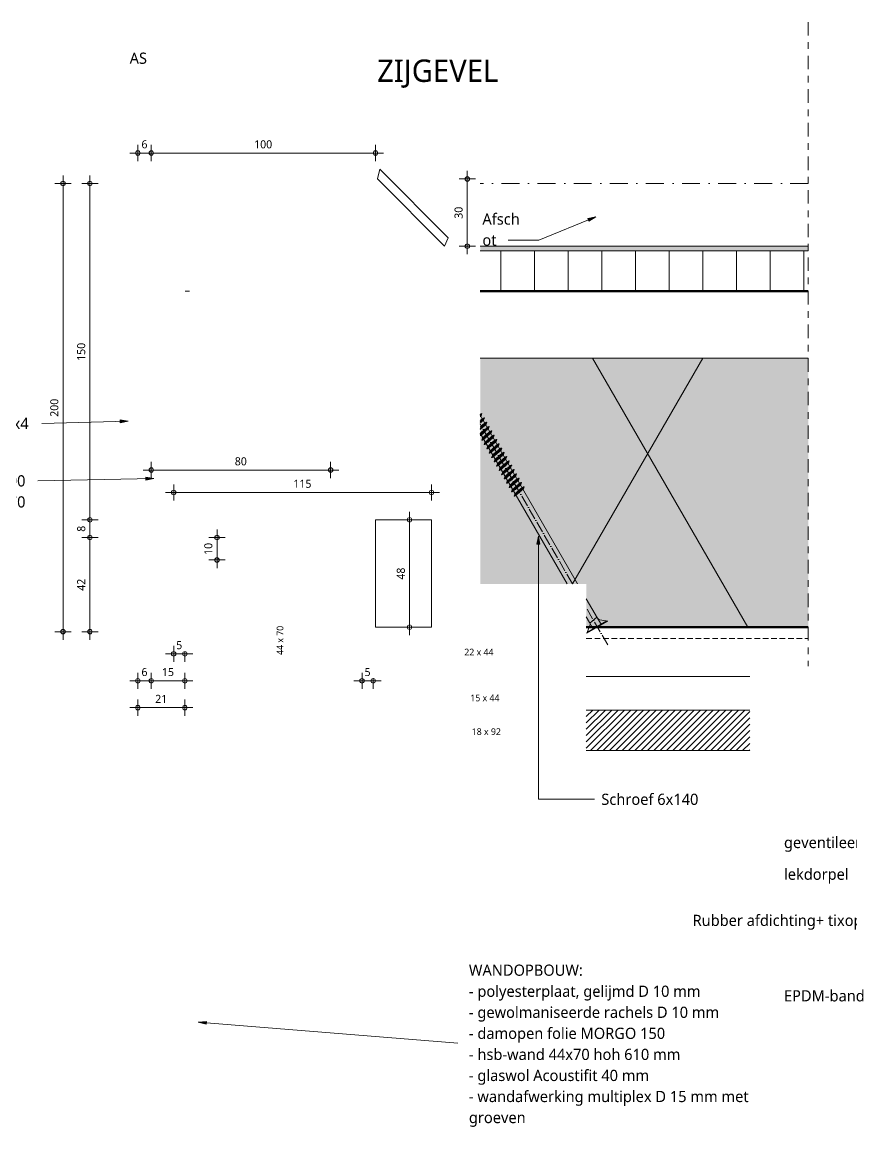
# Model space of a CAD drawing. Header units: millimetres. Extents: x 2457 to 4349, y 3067 to 7524.
# Drawn here: x 3671.5 to 4041.1, y 7012.5 to 7505.4 of the extents above; entities that cross this region are included whole.
import ezdxf

# ---------------------------------------------------------------- set-up
doc = ezdxf.new("R2010")
doc.units = ezdxf.units.MM
for name, pattern in [('MV_center', [15, 6, -3, 3, -3]), ('MV_hartlijn_staal', [6.6, 5, -0.8, 0, -0.8]), ('MV_hidden', [3.75, 2.5, -1.25]), ('MV_stramien', [16, 8, -4, 0, -4])]:
    doc.linetypes.add(name, pattern=pattern)
for name, color, linetype, lineweight in [('A-ANNO-DIMS', 211, 'Continuous', 13), ('A-ANNO-DIMS-2', 211, 'Continuous', 13), ('A-ANNO-NOTE', 131, 'Continuous', 18), ('A-DETL', 90, 'Continuous', 13), ('A-DETL-GENF', 92, 'Continuous', 18), ('A-DETL-MEDM', 33, 'Continuous', 25), ('G-ANNO-TEXT', 231, 'Continuous', 13)]:
    doc.layers.add(name, color=color, linetype=linetype, lineweight=lineweight)
doc.styles.add('Segoe UI', font='segoeui.ttf', dxfattribs={"height": 3})
doc.styles.add('Segoe UI_1', font='segoeui.ttf', dxfattribs={"height": 3.6})
doc.styles.add('Segoe UI_3', font='segoeui.ttf', dxfattribs={"height": 5})
doc.styles.add('Segoe UI_4', font='segoeui.ttf', dxfattribs={"height": 10})
doc.styles.add('Segoe UI_B', font='segoeui.ttf', dxfattribs={"height": 5})
doc.dimstyles.new('1_8_mm', dxfattribs={"dimscale": 304.8, "dimtxt": 3.77051, "dimasz": 0.006562, "dimexe": 0.011811, "dimexo": 0.0625, "dimgap": 0.003281, "dimtad": 1, "dimdec": 0, "dimzin": 0, "dimdsep": 46, "dimtxsty": 'Segoe UI_1', "dimblk1": 'DOTBLANK', "dimblk2": 'DOTBLANK', "dimsah": 1, "dimcen": 0.09, "dimdle": 0.011811, "dimazin": 0, "dimtfac": 1, "dimtdec": 4, "dimtix": 1, "dimtmove": 0, "dimatfit": 3, "dimfxl": 0.011811, "dimfxlon": 1, "dimtvp": 1, "dimtfill": 1, "dimtolj": 1, "dimtzin": 0, "dimarcsym": 2})

# ---------------------------------------------------------------- blocks, each defined once
blk = doc.blocks.new('42 isolatie - Type 1-3779372-Details Strandbaak Strandhuis 2_0')
at = {"layer": 'A-DETL-GENF'}
blk.add_hatch(color=256, dxfattribs=at).paths.add_polyline_path([(94.28, 0.8), (193.28, 0.8), (193.28, 120.8), (46.97, 120.8), (46.97, 20.11), (94.28, 20.11)])
at = {"layer": 'A-DETL-GENF', "lineweight": 13}
h = blk.add_hatch(dxfattribs=at)
h.set_pattern_fill('FP_25', color=256, style=0, pattern_type=2)
h.set_pattern_definition([(60, (12.83, 244.8), (-107.387, 62), []), (120, (12.83, 244.8), (-107.387, -62), [])])
h.paths.add_polyline_path([(94.28, 0.8), (193.28, 0.8), (193.28, 120.8), (46.97, 120.8), (46.97, 20.11), (94.28, 20.11)])
at = {"layer": 'A-DETL-GENF'}
for p, q in [((193.28, 120.8), (46.97, 120.8)), ((193.28, 120.8), (46.97, 120.8)), ((94.28, 0.8), (193.28, 0.8)), ((94.28, 0.8), (193.28, 0.8))]:
    blk.add_line(p, q, dxfattribs=at)
blk = doc.blocks.new('00 plaatmateriaal1 - d_18 mm-V16-Details Strandbaak Strandhuis 2_0')
at = {"layer": 'A-DETL-GENF', "lineweight": 13}
h = blk.add_hatch(dxfattribs=at)
h.set_pattern_fill('FP_1', color=256, style=0, pattern_type=2)
h.set_pattern_definition([(270, (0, 0), (-15, -9e-16), [])])
h.paths.add_polyline_path([(7.18, 18), (7.18, 0), (153.48, 0), (153.48, 18)])
at = {"layer": 'A-DETL-MEDM', "lineweight": 18}
blk.add_line((153.48, 18), (7.18, 18), dxfattribs=at)
blk = doc.blocks.new('28 schroeven 2D - Verzonken schroef 6_0x140mm-3218139-Details Strandbaak Strandhuis 2_0')
at = {"layer": 'A-DETL-GENF', "linetype": 'MV_hartlijn_staal', "lineweight": 13}
for p, q in [((0, 9.1), (0, -10)), ((0, -22.3), (0, -104.62))]:
    blk.add_line(p, q, dxfattribs=at)
at = {"layer": 'A-DETL-GENF', "lineweight": 5}
for p, q in [((-5.4, 0), (5.4, 0)), ((-2.54, -2.4), (-5.4, 0)), ((5.4, 0), (2.54, -2.4)), ((-5.04, -0.3), (5.04, -0.3)), ((-2, -4), (2.03, -3.26)), ((-2, -3.55), (-2, -13.46)), ((2, -6.54), (2, -3.55)), ((-2, -21.14), (-2, -108.08)), ((2, -101.15), (2, -23.45)), ((3, -69.24), (-3, -70.64)), ((-3, -70.64), (-2.25, -70)), ((3, -71.46), (-3, -72.86)), ((-3, -72.86), (-2.25, -72.22)), ((3, -73.67), (-3, -75.07)), ((2.25, -69.88), (3, -69.24)), ((2.25, -72.1), (3, -71.46)), ((2.25, -74.31), (3, -73.67)), ((-3, -75.07), (-2.25, -74.43)), ((3, -75.89), (-3, -77.29)), ((-3, -77.29), (-2.25, -76.65)), ((3, -78.11), (-3, -79.5)), ((-3, -79.5), (-2.25, -78.86)), ((2.25, -76.53), (3, -75.89)), ((2.25, -78.75), (3, -78.11)), ((3, -80.32), (-3, -81.72)), ((-3, -81.72), (-2.25, -81.08)), ((3, -82.54), (-3, -83.93)), ((-3, -83.93), (-2.25, -83.29)), ((2.25, -80.96), (3, -80.32)), ((2.25, -83.18), (3, -82.54)), ((3, -84.75), (-3, -86.15)), ((-3, -86.15), (-2.25, -85.51)), ((3, -86.97), (-3, -88.37)), ((-3, -88.37), (-2.25, -87.73)), ((2.25, -85.39), (3, -84.75)), ((2.25, -87.61), (3, -86.97)), ((3, -89.18), (-3, -90.58)), ((-3, -90.58), (-2.25, -89.94)), ((3, -91.4), (-3, -92.8)), ((-3, -92.8), (-2.25, -92.16)), ((3, -93.62), (-3, -95.01)), ((2.25, -89.82), (3, -89.18)), ((2.25, -92.04), (3, -91.4)), ((2.25, -94.26), (3, -93.62)), ((-3, -95.01), (-2.25, -94.37)), ((3, -95.83), (-3, -97.23)), ((-3, -97.23), (-2.25, -96.59)), ((3, -98.05), (-3, -99.44)), ((2.25, -96.47), (3, -95.83)), ((2.25, -98.69), (3, -98.05)), ((-3, -99.44), (-2.25, -98.8)), ((2.44, -100.39), (-3, -101.66)), ((-3, -101.66), (-2.25, -101.02)), ((0.96, -102.95), (-3, -103.87)), ((-3, -103.87), (-2.25, -103.23)), ((-3, -106.09), (-2.25, -105.45)), ((-0.52, -105.51), (-3, -106.09)), ((-3, -108.31), (-2.25, -107.67)), ((-2, -108.07), (-3, -108.31))]:
    blk.add_line(p, q, dxfattribs=at)
at = {"layer": 'A-DETL-GENF'}
for p, q in [((-2, -3.55), (-2, 0)), ((2, -3.55), (2, 0))]:
    blk.add_line(p, q, dxfattribs=at)
at = {"layer": 'A-DETL-GENF', "lineweight": 5}
for centre, start, end in [((-3.5, -3.55), 360, 50), ((3.5, -3.55), 130, 180)]:
    blk.add_arc(centre, 1.5, start, end, dxfattribs=at)
for points in [[(-3, -70.64), (-2.17, -70.99), (2.25, -69.88)], [(-3, -72.86), (-2.17, -73.2), (2.25, -72.1)], [(-2.25, -70), (2.66, -68.91), (3, -69.24)], [(-2.25, -72.22), (2.66, -71.12), (3, -71.46)], [(-2.25, -74.43), (2.66, -73.34), (3, -73.67)], [(-3, -75.07), (-2.17, -75.42), (2.25, -74.31)], [(-3, -77.29), (-2.17, -77.63), (2.25, -76.53)], [(-3, -79.5), (-2.17, -79.85), (2.25, -78.75)], [(-2.25, -76.65), (2.66, -75.55), (3, -75.89)], [(-2.25, -78.86), (2.66, -77.77), (3, -78.11)], [(-3, -81.72), (-2.17, -82.07), (2.25, -80.96)], [(-3, -83.93), (-2.17, -84.28), (2.25, -83.18)], [(-2.25, -81.08), (2.66, -79.98), (3, -80.32)], [(-2.25, -83.29), (2.66, -82.2), (3, -82.54)], [(-3, -86.15), (-2.17, -86.5), (2.25, -85.39)], [(-3, -88.37), (-2.17, -88.71), (2.25, -87.61)], [(-2.25, -85.51), (2.66, -84.42), (3, -84.75)], [(-2.25, -87.73), (2.66, -86.63), (3, -86.97)], [(-3, -90.58), (-2.17, -90.93), (2.25, -89.82)], [(-3, -92.8), (-2.17, -93.14), (2.25, -92.04)], [(-2.25, -89.94), (2.66, -88.85), (3, -89.18)], [(-2.25, -92.16), (2.66, -91.06), (3, -91.4)], [(-2.25, -94.37), (2.66, -93.28), (3, -93.62)], [(-3, -95.01), (-2.17, -95.36), (2.25, -94.26)], [(-3, -97.23), (-2.17, -97.57), (2.25, -96.47)], [(-2.25, -96.59), (2.66, -95.49), (3, -95.83)], [(-2.25, -98.8), (2.66, -97.71), (3, -98.05)], [(-3, -99.44), (-2.17, -99.79), (2.25, -98.69)], [(-3, -101.66), (-2.18, -102), (2.11, -100.94)], [(-3, -103.87), (-2.34, -104.15), (0.56, -103.52)], [(-2.25, -101.02), (1.43, -100.2), (2.54, -100.18)], [(-2.25, -103.23), (-0.05, -102.74), (1.24, -102.54)], [(-3, -106.09), (-2.52, -106.29), (-0.87, -106.01)], [(-3, -108.31), (-2.76, -108.41), (-2.21, -108.38)], [(-2.25, -105.45), (-1.11, -105.2), (-0.22, -105.02)], [(-2.25, -107.67), (-1.94, -107.6), (-1.64, -107.53)]]:
    blk.add_open_spline(points, degree=2, dxfattribs=at)
blk = doc.blocks.new('NLRS_00_DI_maskeer - Type 1-4234799-Details Strandbaak Strandhuis 2_0')
at = {"layer": 'A-DETL-GENF', "linetype": 'MV_center'}
blk.add_line((325, 0), (37.64, 0), dxfattribs=at)
blk = doc.blocks.new('DIMBLOCK91-Details Strandbaak Strandhuis 2_0')
at = {"layer": 'A-ANNO-DIMS-2'}
for p, q in [((3870, 7439.03), (3870, 7401.83)), ((3870, 7435.43), (3866.4, 7435.43)), ((3870, 7435.43), (3873.6, 7435.43)), ((3870, 7405.43), (3866.4, 7405.43)), ((3870, 7405.43), (3873.6, 7405.43))]:
    blk.add_line(p, q, dxfattribs=at)
for centre in [(3870, 7435.43), (3870, 7405.43)]:
    blk.add_circle(centre, 1, dxfattribs=at)
at = {"layer": 'A-ANNO-DIMS-2', "color": 0, "insert": (3864.3, 7417.69), "char_height": 3.6, "width": 6.5813, "attachment_point": 1, "rotation": 90, "line_spacing_factor": 1.142579, "style": 'Segoe UI_1', "bg_fill": 3, "box_fill_scale": 1.25, "bg_fill_color": 9, "bg_fill_true_color": 13158600, "bg_fill_transparency": 0}
blk.add_mtext('30', dxfattribs=at)
blk = doc.blocks.new('_DotBlank')
at = {"color": 0, "linetype": 'ByBlock', "lineweight": -2}
blk.add_line((-0.5, 0), (-1, 0), dxfattribs=at)
blk.add_circle((0, 0), 0.5, dxfattribs=at)
blk = doc.blocks.new('DIMBLOCK117-Details Strandbaak Strandhuis 2_0')
at = {"layer": 'A-ANNO-DIMS-2'}
for p, q in [((3844.25, 7231.83), (3844.25, 7286.96)), ((3844.25, 7283.36), (3840.65, 7283.36)), ((3844.25, 7283.36), (3847.85, 7283.36)), ((3844.25, 7235.43), (3840.65, 7235.43)), ((3844.25, 7235.43), (3847.85, 7235.43))]:
    blk.add_line(p, q, dxfattribs=at)
for centre in [(3844.25, 7283.36), (3844.25, 7235.43)]:
    blk.add_circle(centre, 1, dxfattribs=at)
at = {"layer": 'A-ANNO-DIMS-2', "color": 0, "insert": (3838.55, 7256.65), "char_height": 3.6, "width": 6.5813, "attachment_point": 1, "rotation": 90, "line_spacing_factor": 1.142579, "style": 'Segoe UI_1', "bg_fill": 3, "box_fill_scale": 1.25, "bg_fill_color": 9, "bg_fill_true_color": 13158600, "bg_fill_transparency": 0}
blk.add_mtext('48', dxfattribs=at)
blk = doc.blocks.new('DIMBLOCK118-Details Strandbaak Strandhuis 2_0')
at = {"layer": 'A-ANNO-DIMS-2'}
for p, q in [((3739.05, 7295.55), (3739.05, 7299.15)), ((3854.05, 7295.55), (3854.05, 7299.15)), ((3735.45, 7295.55), (3857.65, 7295.55)), ((3739.05, 7295.55), (3739.05, 7291.95)), ((3854.05, 7295.55), (3854.05, 7291.95))]:
    blk.add_line(p, q, dxfattribs=at)
for centre in [(3739.05, 7295.55), (3854.05, 7295.55)]:
    blk.add_circle(centre, 1, dxfattribs=at)
at = {"layer": 'A-ANNO-DIMS-2', "color": 0, "insert": (3792.44, 7301.25), "char_height": 3.6, "width": 9.8719, "attachment_point": 1, "line_spacing_factor": 1.142579, "style": 'Segoe UI_1', "bg_fill": 3, "box_fill_scale": 1.25, "bg_fill_color": 9, "bg_fill_true_color": 13158600, "bg_fill_transparency": 0}
blk.add_mtext('115', dxfattribs=at)
blk = doc.blocks.new('DIMBLOCK119-Details Strandbaak Strandhuis 2_0')
at = {"layer": 'A-ANNO-DIMS-2'}
for p, q in [((3723.05, 7199.53), (3723.05, 7203.13)), ((3744.05, 7199.53), (3744.05, 7203.13)), ((3719.45, 7199.53), (3747.65, 7199.53)), ((3723.05, 7199.53), (3723.05, 7195.93)), ((3744.05, 7199.53), (3744.05, 7195.93))]:
    blk.add_line(p, q, dxfattribs=at)
for centre in [(3723.05, 7199.53), (3744.05, 7199.53)]:
    blk.add_circle(centre, 1, dxfattribs=at)
at = {"layer": 'A-ANNO-DIMS-2', "color": 0, "insert": (3730.81, 7205.23), "char_height": 3.6, "width": 6.5813, "attachment_point": 1, "line_spacing_factor": 1.142579, "style": 'Segoe UI_1', "bg_fill": 3, "box_fill_scale": 1.25, "bg_fill_color": 9, "bg_fill_true_color": 13158600, "bg_fill_transparency": 0}
blk.add_mtext('21', dxfattribs=at)
blk = doc.blocks.new('DIMBLOCK134-Details Strandbaak Strandhuis 2_0')
at = {"layer": 'A-ANNO-DIMS-2'}
for p, q in [((3723.05, 7447), (3723.05, 7450.6)), ((3729.05, 7447), (3729.05, 7450.6)), ((3719.45, 7447), (3729.05, 7447)), ((3723.05, 7447), (3723.05, 7443.4)), ((3729.05, 7447), (3729.05, 7443.4))]:
    blk.add_line(p, q, dxfattribs=at)
for centre in [(3723.05, 7447), (3729.05, 7447)]:
    blk.add_circle(centre, 1, dxfattribs=at)
at = {"layer": 'A-ANNO-DIMS-2', "color": 0, "insert": (3724.68, 7452.7), "char_height": 3.6, "width": 3.2906, "attachment_point": 1, "line_spacing_factor": 1.142579, "style": 'Segoe UI_1', "bg_fill": 3, "box_fill_scale": 1.25, "bg_fill_color": 9, "bg_fill_true_color": 13158600, "bg_fill_transparency": 0}
blk.add_mtext('6', dxfattribs=at)
blk = doc.blocks.new('DIMBLOCK135-Details Strandbaak Strandhuis 2_0')
at = {"layer": 'A-ANNO-DIMS-2'}
for p, q in [((3729.05, 7447), (3729.05, 7450.6)), ((3829.05, 7447), (3829.05, 7450.6)), ((3729.05, 7447), (3832.65, 7447)), ((3729.05, 7447), (3729.05, 7443.4)), ((3829.05, 7447), (3829.05, 7443.4))]:
    blk.add_line(p, q, dxfattribs=at)
for centre in [(3729.05, 7447), (3829.05, 7447)]:
    blk.add_circle(centre, 1, dxfattribs=at)
at = {"layer": 'A-ANNO-DIMS-2', "color": 0, "insert": (3774.94, 7452.7), "char_height": 3.6, "width": 9.8719, "attachment_point": 1, "line_spacing_factor": 1.142579, "style": 'Segoe UI_1', "bg_fill": 3, "box_fill_scale": 1.25, "bg_fill_color": 9, "bg_fill_true_color": 13158600, "bg_fill_transparency": 0}
blk.add_mtext('100', dxfattribs=at)
blk = doc.blocks.new('DIMBLOCK136-Details Strandbaak Strandhuis 2_0')
at = {"layer": 'A-ANNO-DIMS-2'}
for p, q in [((3701.7, 7437.03), (3701.7, 7283.36)), ((3701.7, 7433.43), (3698.1, 7433.43)), ((3701.7, 7433.43), (3705.3, 7433.43)), ((3701.7, 7283.36), (3698.1, 7283.36)), ((3701.7, 7283.36), (3705.3, 7283.36))]:
    blk.add_line(p, q, dxfattribs=at)
for centre in [(3701.7, 7433.43), (3701.7, 7283.36)]:
    blk.add_circle(centre, 1, dxfattribs=at)
at = {"layer": 'A-ANNO-DIMS-2', "color": 0, "insert": (3696, 7354.28), "char_height": 3.6, "width": 9.8719, "attachment_point": 1, "rotation": 90, "line_spacing_factor": 1.142579, "style": 'Segoe UI_1', "bg_fill": 3, "box_fill_scale": 1.25, "bg_fill_color": 9, "bg_fill_true_color": 13158600, "bg_fill_transparency": 0}
blk.add_mtext('150', dxfattribs=at)
blk = doc.blocks.new('DIMBLOCK137-Details Strandbaak Strandhuis 2_0')
at = {"layer": 'A-ANNO-DIMS-2'}
for p, q in [((3701.7, 7283.36), (3698.1, 7283.36)), ((3701.7, 7283.36), (3701.7, 7275.43)), ((3701.7, 7283.36), (3705.3, 7283.36)), ((3701.7, 7275.43), (3698.1, 7275.43)), ((3701.7, 7275.43), (3705.3, 7275.43))]:
    blk.add_line(p, q, dxfattribs=at)
for centre in [(3701.7, 7283.36), (3701.7, 7275.43)]:
    blk.add_circle(centre, 1, dxfattribs=at)
at = {"layer": 'A-ANNO-DIMS-2', "color": 0, "insert": (3696, 7278.02), "char_height": 3.6, "width": 3.2906, "attachment_point": 1, "rotation": 90, "line_spacing_factor": 1.142579, "style": 'Segoe UI_1', "bg_fill": 3, "box_fill_scale": 1.25, "bg_fill_color": 9, "bg_fill_true_color": 13158600, "bg_fill_transparency": 0}
blk.add_mtext('8', dxfattribs=at)
blk = doc.blocks.new('DIMBLOCK138-Details Strandbaak Strandhuis 2_0')
at = {"layer": 'A-ANNO-DIMS-2'}
for p, q in [((3701.7, 7275.43), (3698.1, 7275.43)), ((3701.7, 7275.43), (3701.7, 7229.83)), ((3701.7, 7275.43), (3705.3, 7275.43)), ((3701.7, 7233.43), (3698.1, 7233.43)), ((3701.7, 7233.43), (3705.3, 7233.43))]:
    blk.add_line(p, q, dxfattribs=at)
for centre in [(3701.7, 7275.43), (3701.7, 7233.43)]:
    blk.add_circle(centre, 1, dxfattribs=at)
at = {"layer": 'A-ANNO-DIMS-2', "color": 0, "insert": (3696, 7251.69), "char_height": 3.6, "width": 6.5813, "attachment_point": 1, "rotation": 90, "line_spacing_factor": 1.142579, "style": 'Segoe UI_1', "bg_fill": 3, "box_fill_scale": 1.25, "bg_fill_color": 9, "bg_fill_true_color": 13158600, "bg_fill_transparency": 0}
blk.add_mtext('42', dxfattribs=at)
blk = doc.blocks.new('DIMBLOCK139-Details Strandbaak Strandhuis 2_0')
at = {"layer": 'A-ANNO-DIMS-2'}
for p, q in [((3689.7, 7229.83), (3689.7, 7437.03)), ((3689.7, 7433.43), (3686.1, 7433.43)), ((3689.7, 7433.43), (3693.3, 7433.43)), ((3689.7, 7233.43), (3686.1, 7233.43)), ((3689.7, 7233.43), (3693.3, 7233.43))]:
    blk.add_line(p, q, dxfattribs=at)
for centre in [(3689.7, 7433.43), (3689.7, 7233.43)]:
    blk.add_circle(centre, 1, dxfattribs=at)
at = {"layer": 'A-ANNO-DIMS-2', "color": 0, "insert": (3684, 7329.32), "char_height": 3.6, "width": 9.8719, "attachment_point": 1, "rotation": 90, "line_spacing_factor": 1.142579, "style": 'Segoe UI_1', "bg_fill": 3, "box_fill_scale": 1.25, "bg_fill_color": 9, "bg_fill_true_color": 13158600, "bg_fill_transparency": 0}
blk.add_mtext('200', dxfattribs=at)
blk = doc.blocks.new('DIMBLOCK140-Details Strandbaak Strandhuis 2_0')
at = {"layer": 'A-ANNO-DIMS-2'}
for p, q in [((3723.05, 7211.53), (3723.05, 7215.13)), ((3729.05, 7211.53), (3729.05, 7215.13)), ((3719.45, 7211.53), (3729.05, 7211.53)), ((3723.05, 7211.53), (3723.05, 7207.93)), ((3729.05, 7211.53), (3729.05, 7207.93))]:
    blk.add_line(p, q, dxfattribs=at)
for centre in [(3723.05, 7211.53), (3729.05, 7211.53)]:
    blk.add_circle(centre, 1, dxfattribs=at)
at = {"layer": 'A-ANNO-DIMS-2', "color": 0, "insert": (3724.68, 7217.23), "char_height": 3.6, "width": 3.2906, "attachment_point": 1, "line_spacing_factor": 1.142579, "style": 'Segoe UI_1', "bg_fill": 3, "box_fill_scale": 1.25, "bg_fill_color": 9, "bg_fill_true_color": 13158600, "bg_fill_transparency": 0}
blk.add_mtext('6', dxfattribs=at)
blk = doc.blocks.new('DIMBLOCK141-Details Strandbaak Strandhuis 2_0')
at = {"layer": 'A-ANNO-DIMS-2'}
for p, q in [((3729.05, 7211.53), (3729.05, 7215.13)), ((3744.05, 7211.53), (3744.05, 7215.13)), ((3729.05, 7211.53), (3747.65, 7211.53)), ((3729.05, 7211.53), (3729.05, 7207.93)), ((3744.05, 7211.53), (3744.05, 7207.93))]:
    blk.add_line(p, q, dxfattribs=at)
for centre in [(3729.05, 7211.53), (3744.05, 7211.53)]:
    blk.add_circle(centre, 1, dxfattribs=at)
at = {"layer": 'A-ANNO-DIMS-2', "color": 0, "insert": (3733.81, 7217.23), "char_height": 3.6, "width": 6.5813, "attachment_point": 1, "line_spacing_factor": 1.142579, "style": 'Segoe UI_1', "bg_fill": 3, "box_fill_scale": 1.25, "bg_fill_color": 9, "bg_fill_true_color": 13158600, "bg_fill_transparency": 0}
blk.add_mtext('15', dxfattribs=at)
blk = doc.blocks.new('DIMBLOCK142-Details Strandbaak Strandhuis 2_0')
at = {"layer": 'A-ANNO-DIMS-2'}
for p, q in [((3739.05, 7223.53), (3739.05, 7227.13)), ((3744.05, 7223.53), (3744.05, 7227.13)), ((3735.45, 7223.53), (3747.65, 7223.53)), ((3739.05, 7223.53), (3739.05, 7219.93)), ((3744.05, 7223.53), (3744.05, 7219.93))]:
    blk.add_line(p, q, dxfattribs=at)
for centre in [(3739.05, 7223.53), (3744.05, 7223.53)]:
    blk.add_circle(centre, 1, dxfattribs=at)
at = {"layer": 'A-ANNO-DIMS-2', "color": 0, "insert": (3740.18, 7229.23), "char_height": 3.6, "width": 3.2906, "attachment_point": 1, "line_spacing_factor": 1.142579, "style": 'Segoe UI_1', "bg_fill": 3, "box_fill_scale": 1.25, "bg_fill_color": 9, "bg_fill_true_color": 13158600, "bg_fill_transparency": 0}
blk.add_mtext('5', dxfattribs=at)
blk = doc.blocks.new('DIMBLOCK143-Details Strandbaak Strandhuis 2_0')
at = {"layer": 'A-ANNO-DIMS-2'}
for p, q in [((3729.05, 7305.55), (3729.05, 7309.15)), ((3809.05, 7305.55), (3809.05, 7309.15)), ((3725.45, 7305.55), (3812.65, 7305.55)), ((3729.05, 7305.55), (3729.05, 7301.95)), ((3809.05, 7305.55), (3809.05, 7301.95))]:
    blk.add_line(p, q, dxfattribs=at)
for centre in [(3729.05, 7305.55), (3809.05, 7305.55)]:
    blk.add_circle(centre, 1, dxfattribs=at)
at = {"layer": 'A-ANNO-DIMS-2', "color": 0, "insert": (3766.31, 7311.25), "char_height": 3.6, "width": 6.5813, "attachment_point": 1, "line_spacing_factor": 1.142579, "style": 'Segoe UI_1', "bg_fill": 3, "box_fill_scale": 1.25, "bg_fill_color": 9, "bg_fill_true_color": 13158600, "bg_fill_transparency": 0}
blk.add_mtext('80', dxfattribs=at)
blk = doc.blocks.new('DIMBLOCK152-Details Strandbaak Strandhuis 2_0')
at = {"layer": 'A-ANNO-DIMS-2'}
for p, q in [((3823.05, 7211.53), (3823.05, 7215.13)), ((3828.05, 7211.53), (3828.05, 7215.13)), ((3819.45, 7211.53), (3831.65, 7211.53)), ((3823.05, 7211.53), (3823.05, 7207.93)), ((3828.05, 7211.53), (3828.05, 7207.93))]:
    blk.add_line(p, q, dxfattribs=at)
for centre in [(3823.05, 7211.53), (3828.05, 7211.53)]:
    blk.add_circle(centre, 1, dxfattribs=at)
at = {"layer": 'A-ANNO-DIMS-2', "color": 0, "insert": (3824.18, 7217.23), "char_height": 3.6, "width": 3.2906, "attachment_point": 1, "line_spacing_factor": 1.142579, "style": 'Segoe UI_1', "bg_fill": 3, "box_fill_scale": 1.25, "bg_fill_color": 9, "bg_fill_true_color": 13158600, "bg_fill_transparency": 0}
blk.add_mtext('5', dxfattribs=at)
blk = doc.blocks.new('DIMBLOCK154-Details Strandbaak Strandhuis 2_0')
at = {"layer": 'A-ANNO-DIMS-2'}
for p, q in [((3758.39, 7261.83), (3758.39, 7279.03)), ((3758.39, 7275.43), (3754.79, 7275.43)), ((3758.39, 7275.43), (3761.99, 7275.43)), ((3758.39, 7265.43), (3754.79, 7265.43)), ((3758.39, 7265.43), (3761.99, 7265.43))]:
    blk.add_line(p, q, dxfattribs=at)
for centre in [(3758.39, 7275.43), (3758.39, 7265.43)]:
    blk.add_circle(centre, 1, dxfattribs=at)
at = {"layer": 'A-ANNO-DIMS-2', "color": 0, "insert": (3752.69, 7267.69), "char_height": 3.6, "width": 6.5813, "attachment_point": 1, "rotation": 90, "line_spacing_factor": 1.142579, "style": 'Segoe UI_1', "bg_fill": 3, "box_fill_scale": 1.25, "bg_fill_color": 9, "bg_fill_true_color": 13158600, "bg_fill_transparency": 0}
blk.add_mtext('10', dxfattribs=at)

msp = doc.modelspace()

# ---------------------------------------------------------------- hatches: boundary and pattern name
at = {"layer": 'A-DETL-GENF'}
msp.add_hatch(color=9, dxfattribs=at).paths.add_polyline_path([(3875.74, 7403.43), (4022.05, 7403.43), (4022.05, 7405.43), (3875.74, 7405.43), (3875.74, 7405.24)])
at = {"layer": 'A-DETL-GENF', "lineweight": 13}
h = msp.add_hatch(dxfattribs=at)
h.set_pattern_fill('FP_22', color=250, style=0, pattern_type=2)
h.set_pattern_definition([(45, (0, 0), (-1.41421356, 1.41421356), [])])
h.paths.add_polyline_path([(3923.05, 7180.43), (3995.97, 7180.43), (3995.97, 7198.43), (3923.05, 7198.43)])
at = {"layer": 'G-ANNO-TEXT'}
for points in [[(3927.33, 7418.6), (3923.76, 7417.82), (3924.24, 7416.64)], [(3718.78, 7327.4), (3715.17, 7327.93), (3715.2, 7326.66)], [(3730.25, 7301.79), (3726.64, 7302.35), (3726.66, 7301.08)], [(3901.71, 7276.08), (3901.07, 7272.48), (3902.34, 7272.48)], [(3750.02, 7059.18), (3753.55, 7058.25), (3753.66, 7059.52)]]:
    msp.add_hatch(color=7, dxfattribs=at).paths.add_polyline_path(points)

# ---------------------------------------------------------------- linework, layer by layer
at = {"layer": 'A-DETL', "lineweight": 18}
for p, q in [((3830.93, 7439.8), (3829.88, 7435.43)), ((3861.53, 7409.2), (3830.93, 7439.8)), ((3829.88, 7435.43), (3859.88, 7405.43)), ((3859.88, 7405.43), (3861.53, 7409.2)), ((4022.05, 7405.43), (3875.74, 7405.43)), ((3875.74, 7403.43), (4022.05, 7403.43)), ((3854.05, 7283.36), (3829.05, 7283.36)), ((3829.05, 7283.36), (3829.05, 7235.43)), ((3854.05, 7235.43), (3854.05, 7283.36)), ((3829.05, 7235.43), (3854.05, 7235.43)), ((3923.05, 7213.43), (3995.97, 7213.43)), ((3995.97, 7198.43), (3923.05, 7198.43)), ((3923.05, 7180.43), (3995.97, 7180.43))]:
    msp.add_line(p, q, dxfattribs=at)
at = {"layer": 'A-DETL', "linetype": 'MV_stramien', "lineweight": 18}
msp.add_line((4022.05, 7433.43), (3875.74, 7433.43), dxfattribs=at)
at = {"layer": 'A-DETL'}
msp.add_line((3746.05, 7385.43), (3744.23, 7385.43), dxfattribs=at)
at = {"layer": 'A-DETL', "lineweight": 50}
for p, q in [((3875.74, 7385.43), (4022.05, 7385.43)), ((3923.05, 7235.43), (4022.05, 7235.43))]:
    msp.add_line(p, q, dxfattribs=at)
at = {"layer": 'A-DETL', "linetype": 'MV_hidden', "lineweight": 18}
msp.add_line((3923.05, 7230.43), (4022.05, 7230.43), dxfattribs=at)
at = {"layer": 'G-ANNO-TEXT', "color": 250}
for p, q in [((3927.33, 7418.6), (3901.85, 7408.15)), ((3927.33, 7418.6), (3923.76, 7417.82)), ((3923.76, 7417.82), (3924.24, 7416.64)), ((3924.24, 7416.64), (3927.33, 7418.6)), ((3901.85, 7408.15), (3888.21, 7408.15)), ((3718.78, 7327.4), (3680.27, 7326.34)), ((3718.78, 7327.4), (3715.17, 7327.93)), ((3715.17, 7327.93), (3715.2, 7326.66)), ((3715.2, 7326.66), (3718.78, 7327.4)), ((3730.25, 7301.79), (3678.44, 7300.73)), ((3730.25, 7301.79), (3726.64, 7302.35)), ((3726.64, 7302.35), (3726.66, 7301.08)), ((3726.66, 7301.08), (3730.25, 7301.79)), ((3901.71, 7276.08), (3901.07, 7272.48)), ((3901.07, 7272.48), (3902.34, 7272.48)), ((3902.34, 7272.48), (3901.71, 7276.08)), ((3901.71, 7276.08), (3901.71, 7158.63)), ((3901.71, 7158.63), (3926.75, 7158.63)), ((3753.66, 7059.52), (3750.02, 7059.18)), ((3753.55, 7058.25), (3753.66, 7059.52)), ((3750.02, 7059.18), (3753.55, 7058.25)), ((3750.02, 7059.18), (3865.71, 7049.86))]:
    msp.add_line(p, q, dxfattribs=at)

# ---------------------------------------------------------------- block references
at = {"layer": 'A-DETL-GENF', "linetype": 'MV_center', "rotation": 90}
msp.add_blockref('NLRS_00_DI_maskeer - Type 1-4234799-Details Strandbaak Strandhuis 2_0', (4022.05, 7180.43), dxfattribs=at)
at = {"layer": 'A-DETL-GENF'}
msp.add_blockref('42 isolatie - Type 1-3779372-Details Strandbaak Strandhuis 2_0', (3828.77, 7234.63), dxfattribs=at)
at = {"layer": 'A-DETL-GENF', "rotation": 209.9999999999995}
msp.add_blockref('28 schroeven 2D - Verzonken schroef 6_0x140mm-3218139-Details Strandbaak Strandhuis 2_0', (3928.05, 7235.43), dxfattribs=at)
at = {"layer": 'A-DETL-MEDM', "lineweight": 18, "rotation": 180}
msp.add_blockref('00 plaatmateriaal1 - d_18 mm-V16-Details Strandbaak Strandhuis 2_0', (4029.23, 7403.43), dxfattribs=at)

# ---------------------------------------------------------------- texts
at = {"layer": 'A-ANNO-NOTE', "lineweight": 13, "insert": (3784.99, 7223.03), "char_height": 3, "width": 16.1941, "attachment_point": 1, "rotation": 90, "style": 'Segoe UI'}
msp.add_mtext('44 x 70', dxfattribs=at)
at = {"layer": 'A-ANNO-NOTE', "lineweight": 13, "insert": (3868.65, 7225.81), "char_height": 3, "width": 16.1941, "attachment_point": 1, "style": 'Segoe UI'}
msp.add_mtext('22 x 44', dxfattribs=at)
at = {"layer": 'G-ANNO-TEXT', "color": 7, "attachment_point": 1}
for s, insert, char_height, width, style in [('AS', (3719.41, 7491.81), 5, 9.9409, 'Segoe UI_3'), ('ZIJGEVEL', (3829.79, 7488.74), 10, 69.5865, 'Segoe UI_4'), ('Afsch', (3876.73, 7420.04), 5, 20.3629, 'Segoe UI_3'), ('ot', (3876.73, 7410.65), 5, 7.8565, 'Segoe UI_3'), ('stalen kolom 100x100x4', (3600.39, 7328.84), 5, 90.751, 'Segoe UI_3'), ('stalen hoeklijn 200*100', (3600.93, 7303.23), 5, 87.8649, 'Segoe UI_3'), ('met aangelaste lip 8*70', (3600.14, 7293.84), 5, 88.827, 'Segoe UI_3'), ('15 x 44', (3871.34, 7205.39), 3, 16.1941, 'Segoe UI'), ('Schroef 6x140', (3929.75, 7161.13), 5, 53.0717, 'Segoe UI_3'), ('geventileerde rachel', (4011.23, 7141.87), 5, 76, 'Segoe UI_3'), ('lekdorpel ', (4011.23, 7127.71), 5, 37.519, 'Segoe UI_3'), ('Rubber afdichting+ tixopalt ', (3970.47, 7107.11), 5, 105.8227, 'Segoe UI_3'), ('WANDOPBOUW:', (3870.71, 7084.89), 5, 67.8228, 'Segoe UI_B'), ('- polyesterplaat, gelijmd D 10 mm', (3870.71, 7075.49), 5, 128.27, 'Segoe UI_3'), ('EPDM-band', (4011.23, 7073.45), 5, 45.2152, 'Segoe UI_3'), ('- gewolmaniseerde rachels D 10 mm', (3870.71, 7066.1), 5, 137.4092, 'Segoe UI_3'), ('- damopen folie MORGO 150', (3870.71, 7056.71), 5, 110.6329, 'Segoe UI_3'), ('- hsb-wand 44x70 hoh 610 mm', (3870.71, 7047.31), 5, 118.0084, 'Segoe UI_3'), ('- glaswol Acoustifit 40 mm', (3870.71, 7037.92), 5, 100.3713, 'Segoe UI_3'), ('- wandafwerking multiplex D 15 mm met ', (3870.71, 7028.53), 5, 156.3291, 'Segoe UI_3'), ('groeven', (3870.71, 7019.14), 5, 30.6245, 'Segoe UI_3')]:
    msp.add_mtext(s, dxfattribs=dict(at, insert=insert, char_height=char_height, width=width, style=style))
at = {"layer": 'G-ANNO-TEXT', "color": 7, "insert": (3871.96, 7190.33), "char_height": 3, "width": 16.1941, "attachment_point": 1, "style": 'Segoe UI', "bg_fill": 3, "box_fill_scale": 1.25, "bg_fill_color": 9, "bg_fill_true_color": 13158600, "bg_fill_transparency": 0}
msp.add_mtext('18 x 92', dxfattribs=at)

# ---------------------------------------------------------------- dimensions: what is measured, and where the dimension line sits
at = {"layer": 'A-ANNO-DIMS'}
for base, p1, p2, override, picture, middle in [((3729.05, 7447), (3723.05, 7450.6), (3729.05, 7443.4), {"dimpost": '<>', "dimfxl": 9.3723}, 'DIMBLOCK134-Details Strandbaak Strandhuis 2_0', (3726.05, 7449.86)), ((3854.05, 7295.55), (3739.05, 7299.15), (3854.05, 7291.95), {"dimpost": '<>', "dimfxl": 115.225171}, 'DIMBLOCK118-Details Strandbaak Strandhuis 2_0', (3796.55, 7298.42)), ((3828.05, 7211.53), (3823.05, 7207.93), (3828.05, 7215.13), {"dimpost": '<>', "dimfxl": 8.765843}, 'DIMBLOCK152-Details Strandbaak Strandhuis 2_0', (3825.55, 7214.36)), ((3744.05, 7199.53), (3723.05, 7203.13), (3744.05, 7203.13), {"dimpost": '<>', "dimfxl": 21}, 'DIMBLOCK119-Details Strandbaak Strandhuis 2_0', (3733.55, 7202.37))]:
    dim = msp.add_linear_dim(base=base, p1=p1, p2=p2, dimstyle='1_8_mm', override=override, dxfattribs=at)
    dim.commit()
    dim.dimension.update_dxf_attribs({"geometry": picture, "text_midpoint": middle})
dim = msp.add_linear_dim(base=(3758.39, 7275.43), p1=(3754.79, 7265.43), p2=(3754.79, 7275.43), angle=90, dimstyle='1_8_mm', override={"dimpost": '<>', "dimfxl": 10}, dxfattribs=at)
dim.commit()
dim.dimension.update_dxf_attribs({"geometry": 'DIMBLOCK154-Details Strandbaak Strandhuis 2_0', "text_midpoint": (3755.52, 7270.43)})

# ---------------------------------------------------------------- next in the draw order: dimensions: what is measured, and where the dimension line sits
for base, p1, p2, override, picture, middle in [((3829.05, 7447), (3729.05, 7443.4), (3829.05, 7443.4), {"dimpost": '<>', "dimfxl": 100}, 'DIMBLOCK135-Details Strandbaak Strandhuis 2_0', (3779.05, 7449.87)), ((3809.05, 7305.55), (3729.05, 7309.15), (3809.05, 7301.95), {"dimpost": '<>', "dimfxl": 80.323347}, 'DIMBLOCK143-Details Strandbaak Strandhuis 2_0', (3769.05, 7308.41)), ((3729.05, 7211.53), (3723.05, 7215.13), (3729.05, 7215.13), {"dimpost": '<>', "dimfxl": 6}, 'DIMBLOCK140-Details Strandbaak Strandhuis 2_0', (3726.05, 7214.39))]:
    dim = msp.add_linear_dim(base=base, p1=p1, p2=p2, dimstyle='1_8_mm', override=override, dxfattribs=at)
    dim.commit()
    dim.dimension.update_dxf_attribs({"geometry": picture, "text_midpoint": middle})
for base, p1, p2, override, picture, middle in [((3870, 7405.43), (3866.4, 7435.43), (3873.6, 7405.43), {"dimpost": '<>', "dimfxl": 30.851904}, 'DIMBLOCK91-Details Strandbaak Strandhuis 2_0', (3867.14, 7420.43)), ((3701.7, 7283.36), (3705.3, 7433.43), (3705.3, 7283.36), {"dimpost": '<>', "dimfxl": 150.068809}, 'DIMBLOCK136-Details Strandbaak Strandhuis 2_0', (3698.82, 7358.4)), ((3844.25, 7283.36), (3840.65, 7235.43), (3840.65, 7283.36), {"dimpost": '<>', "dimfxl": 47.931191}, 'DIMBLOCK117-Details Strandbaak Strandhuis 2_0', (3841.39, 7259.4))]:
    dim = msp.add_linear_dim(base=base, p1=p1, p2=p2, angle=90, dimstyle='1_8_mm', override=override, dxfattribs=at)
    dim.commit()
    dim.dimension.update_dxf_attribs({"geometry": picture, "text_midpoint": middle})

# ---------------------------------------------------------------- next in the draw order: dimensions: what is measured, and where the dimension line sits
dim = msp.add_linear_dim(base=(3701.7, 7275.43), p1=(3705.3, 7283.36), p2=(3705.3, 7275.43), angle=90, dimstyle='1_8_mm', override={"dimpost": '<>', "dimfxl": 7.931191}, dxfattribs=at)
dim.commit()
dim.dimension.update_dxf_attribs({"geometry": 'DIMBLOCK137-Details Strandbaak Strandhuis 2_0', "text_midpoint": (3698.84, 7279.4)})
dim = msp.add_linear_dim(base=(3744.05, 7211.53), p1=(3729.05, 7215.13), p2=(3744.05, 7215.13), dimstyle='1_8_mm', override={"dimpost": '<>', "dimfxl": 15}, dxfattribs=at)
dim.commit()
dim.dimension.update_dxf_attribs({"geometry": 'DIMBLOCK141-Details Strandbaak Strandhuis 2_0', "text_midpoint": (3736.55, 7214.4)})

# ---------------------------------------------------------------- next in the draw order: dimensions: what is measured, and where the dimension line sits
dim = msp.add_linear_dim(base=(3701.7, 7233.43), p1=(3705.3, 7275.43), p2=(3705.3, 7233.43), angle=90, dimstyle='1_8_mm', override={"dimpost": '<>', "dimfxl": 42}, dxfattribs=at)
dim.commit()
dim.dimension.update_dxf_attribs({"geometry": 'DIMBLOCK138-Details Strandbaak Strandhuis 2_0', "text_midpoint": (3698.87, 7254.43)})
dim = msp.add_linear_dim(base=(3744.05, 7223.53), p1=(3739.05, 7227.13), p2=(3744.05, 7227.13), dimstyle='1_8_mm', override={"dimpost": '<>', "dimfxl": 5}, dxfattribs=at)
dim.commit()
dim.dimension.update_dxf_attribs({"geometry": 'DIMBLOCK142-Details Strandbaak Strandhuis 2_0', "text_midpoint": (3741.55, 7226.36)})

# ---------------------------------------------------------------- next in the draw order: dimensions: what is measured, and where the dimension line sits
dim = msp.add_linear_dim(base=(3689.7, 7433.43), p1=(3693.3, 7233.43), p2=(3686.1, 7433.43), angle=90, dimstyle='1_8_mm', override={"dimpost": '<>', "dimfxl": 200.129558}, dxfattribs=at)
dim.commit()
dim.dimension.update_dxf_attribs({"geometry": 'DIMBLOCK139-Details Strandbaak Strandhuis 2_0', "text_midpoint": (3686.83, 7333.43)})

doc.saveas('drawing.dxf')
